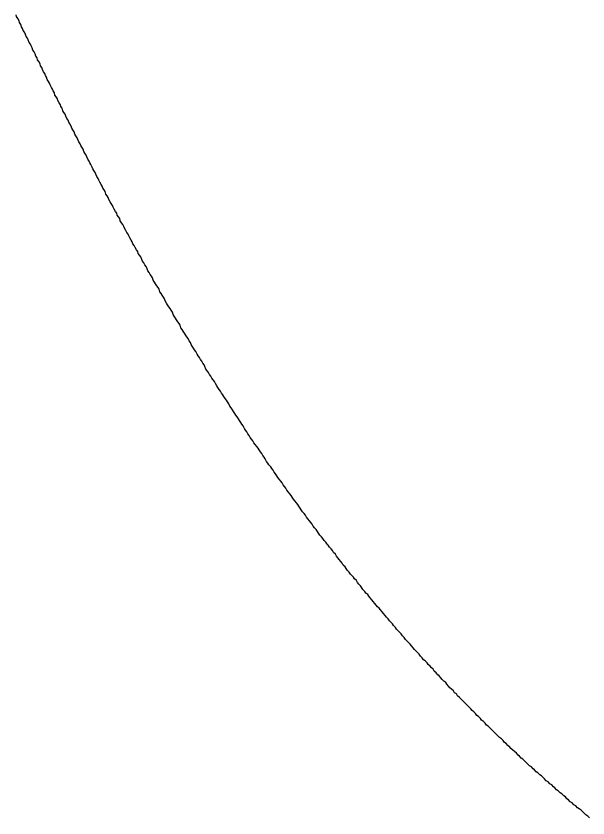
# Model space of a CAD drawing. Header units: millimetres. Extents: x 111 to 2999, y 81 to 1941.
# Drawn here: x 1005.9 to 1015.44, y 1444.64 to 1458.02 of the extents above; entities that cross this region are included whole.
import ezdxf

# ---------------------------------------------------------------- set-up
doc = ezdxf.new("R2010")
doc.units = ezdxf.units.MM

msp = doc.modelspace()

# ---------------------------------------------------------------- linework, layer by layer
msp.add_polyline3d([(1015.47, 1444.643, 0), (1015.44, 1444.673, 0), (1015.41, 1444.693, 0), (1015.38, 1444.723, 0), (1015.36, 1444.743, 0), (1015.33, 1444.773, 0), (1015.3, 1444.793, 0), (1015.27, 1444.813, 0), (1015.24, 1444.843, 0), (1015.21, 1444.863, 0), (1015.18, 1444.893, 0), (1015.15, 1444.913, 0), (1015.12, 1444.943, 0), (1015.09, 1444.963, 0), (1015.07, 1444.993, 0), (1015.04, 1445.013, 0), (1015.01, 1445.043, 0), (1014.98, 1445.063, 0), (1014.95, 1445.093, 0), (1014.92, 1445.113, 0), (1014.89, 1445.143, 0), (1014.87, 1445.163, 0), (1014.84, 1445.193, 0), (1014.81, 1445.213, 0), (1014.78, 1445.243, 0), (1014.75, 1445.263, 0), (1014.72, 1445.293, 0), (1014.7, 1445.313, 0), (1014.67, 1445.343, 0), (1014.64, 1445.363, 0), (1014.61, 1445.393, 0), (1014.58, 1445.413, 0), (1014.55, 1445.443, 0), (1014.53, 1445.463, 0), (1014.5, 1445.493, 0), (1014.47, 1445.513, 0), (1014.44, 1445.543, 0), (1014.41, 1445.573, 0), (1014.39, 1445.593, 0), (1014.36, 1445.623, 0), (1014.33, 1445.643, 0), (1014.3, 1445.673, 0), (1014.28, 1445.693, 0), (1014.25, 1445.723, 0), (1014.22, 1445.753, 0), (1014.19, 1445.773, 0), (1014.16, 1445.803, 0), (1014.14, 1445.823, 0), (1014.11, 1445.853, 0), (1014.08, 1445.883, 0), (1014.05, 1445.903, 0), (1014.03, 1445.933, 0), (1014, 1445.963, 0), (1013.97, 1445.983, 0), (1013.94, 1446.013, 0), (1013.92, 1446.033, 0), (1013.89, 1446.063, 0), (1013.86, 1446.093, 0), (1013.84, 1446.113, 0), (1013.81, 1446.143, 0), (1013.78, 1446.173, 0), (1013.75, 1446.193, 0), (1013.73, 1446.223, 0), (1013.7, 1446.253, 0), (1013.67, 1446.273, 0), (1013.65, 1446.303, 0), (1013.62, 1446.333, 0), (1013.59, 1446.353, 0), (1013.57, 1446.383, 0), (1013.54, 1446.413, 0), (1013.51, 1446.433, 0), (1013.49, 1446.463, 0), (1013.46, 1446.493, 0), (1013.43, 1446.523, 0), (1013.41, 1446.543, 0), (1013.38, 1446.573, 0), (1013.35, 1446.603, 0), (1013.33, 1446.623, 0), (1013.3, 1446.653, 0), (1013.27, 1446.683, 0), (1013.25, 1446.713, 0), (1013.22, 1446.733, 0), (1013.2, 1446.763, 0), (1013.17, 1446.793, 0), (1013.14, 1446.813, 0), (1013.12, 1446.843, 0), (1013.09, 1446.873, 0), (1013.07, 1446.903, 0), (1013.04, 1446.923, 0), (1013.01, 1446.953, 0), (1012.99, 1446.983, 0), (1012.96, 1447.013, 0), (1012.94, 1447.033, 0), (1012.91, 1447.063, 0), (1012.88, 1447.093, 0), (1012.86, 1447.123, 0), (1012.83, 1447.153, 0), (1012.81, 1447.173, 0), (1012.78, 1447.203, 0), (1012.76, 1447.233, 0), (1012.73, 1447.263, 0), (1012.7, 1447.283, 0), (1012.68, 1447.313, 0), (1012.65, 1447.343, 0), (1012.63, 1447.373, 0), (1012.6, 1447.403, 0), (1012.58, 1447.423, 0), (1012.55, 1447.453, 0), (1012.53, 1447.483, 0), (1012.5, 1447.513, 0), (1012.48, 1447.543, 0), (1012.45, 1447.573, 0), (1012.43, 1447.593, 0), (1012.4, 1447.623, 0), (1012.38, 1447.653, 0), (1012.35, 1447.683, 0), (1012.33, 1447.713, 0), (1012.3, 1447.743, 0), (1012.28, 1447.763, 0), (1012.25, 1447.793, 0), (1012.23, 1447.823, 0), (1012.2, 1447.853, 0), (1012.18, 1447.883, 0), (1012.15, 1447.913, 0), (1012.13, 1447.933, 0), (1012.11, 1447.963, 0), (1012.08, 1447.993, 0), (1012.06, 1448.023, 0), (1012.03, 1448.053, 0), (1012.01, 1448.083, 0), (1011.98, 1448.113, 0), (1011.96, 1448.143, 0), (1011.93, 1448.163, 0), (1011.91, 1448.193, 0), (1011.89, 1448.223, 0), (1011.86, 1448.253, 0), (1011.84, 1448.283, 0), (1011.81, 1448.313, 0), (1011.79, 1448.343, 0), (1011.77, 1448.373, 0), (1011.74, 1448.393, 0), (1011.72, 1448.423, 0), (1011.69, 1448.453, 0), (1011.67, 1448.483, 0), (1011.65, 1448.513, 0), (1011.62, 1448.543, 0), (1011.6, 1448.573, 0), (1011.58, 1448.603, 0), (1011.55, 1448.633, 0), (1011.53, 1448.663, 0), (1011.5, 1448.693, 0), (1011.48, 1448.713, 0), (1011.46, 1448.743, 0), (1011.43, 1448.773, 0), (1011.41, 1448.803, 0), (1011.39, 1448.833, 0), (1011.36, 1448.863, 0), (1011.34, 1448.893, 0), (1011.32, 1448.923, 0), (1011.29, 1448.953, 0), (1011.27, 1448.983, 0), (1011.25, 1449.013, 0), (1011.23, 1449.043, 0), (1011.2, 1449.073, 0), (1011.18, 1449.103, 0), (1011.16, 1449.133, 0), (1011.13, 1449.163, 0), (1011.11, 1449.193, 0), (1011.09, 1449.213, 0), (1011.07, 1449.243, 0), (1011.04, 1449.273, 0), (1011.02, 1449.303, 0), (1011, 1449.333, 0), (1010.97, 1449.363, 0), (1010.95, 1449.393, 0), (1010.93, 1449.423, 0), (1010.91, 1449.453, 0), (1010.88, 1449.483, 0), (1010.86, 1449.513, 0), (1010.84, 1449.543, 0), (1010.82, 1449.573, 0), (1010.8, 1449.603, 0), (1010.77, 1449.633, 0), (1010.75, 1449.663, 0), (1010.73, 1449.693, 0), (1010.71, 1449.723, 0), (1010.68, 1449.753, 0), (1010.66, 1449.783, 0), (1010.64, 1449.813, 0), (1010.62, 1449.843, 0), (1010.6, 1449.873, 0), (1010.58, 1449.903, 0), (1010.55, 1449.933, 0), (1010.53, 1449.963, 0), (1010.51, 1449.993, 0), (1010.49, 1450.023, 0), (1010.47, 1450.053, 0), (1010.44, 1450.083, 0), (1010.42, 1450.113, 0), (1010.4, 1450.143, 0), (1010.38, 1450.173, 0), (1010.36, 1450.203, 0), (1010.34, 1450.233, 0), (1010.32, 1450.263, 0), (1010.29, 1450.293, 0), (1010.27, 1450.323, 0), (1010.25, 1450.353, 0), (1010.23, 1450.383, 0), (1010.21, 1450.413, 0), (1010.19, 1450.443, 0), (1010.17, 1450.473, 0), (1010.15, 1450.503, 0), (1010.12, 1450.533, 0), (1010.1, 1450.563, 0), (1010.08, 1450.593, 0), (1010.06, 1450.633, 0), (1010.04, 1450.663, 0), (1010.02, 1450.693, 0), (1010, 1450.723, 0), (1009.98, 1450.753, 0), (1009.96, 1450.783, 0), (1009.94, 1450.813, 0), (1009.92, 1450.843, 0), (1009.89, 1450.873, 0), (1009.87, 1450.903, 0), (1009.85, 1450.933, 0), (1009.83, 1450.963, 0), (1009.81, 1450.993, 0), (1009.79, 1451.023, 0), (1009.77, 1451.053, 0), (1009.75, 1451.083, 0), (1009.73, 1451.113, 0), (1009.71, 1451.143, 0), (1009.69, 1451.183, 0), (1009.67, 1451.213, 0), (1009.65, 1451.243, 0), (1009.63, 1451.273, 0), (1009.61, 1451.303, 0), (1009.59, 1451.333, 0), (1009.57, 1451.363, 0), (1009.55, 1451.393, 0), (1009.53, 1451.423, 0), (1009.51, 1451.453, 0), (1009.49, 1451.483, 0), (1009.47, 1451.513, 0), (1009.45, 1451.553, 0), (1009.43, 1451.583, 0), (1009.41, 1451.613, 0), (1009.39, 1451.643, 0), (1009.37, 1451.673, 0), (1009.35, 1451.703, 0), (1009.33, 1451.733, 0), (1009.31, 1451.763, 0), (1009.29, 1451.793, 0), (1009.27, 1451.823, 0), (1009.25, 1451.853, 0), (1009.23, 1451.893, 0), (1009.21, 1451.923, 0), (1009.19, 1451.953, 0), (1009.17, 1451.983, 0), (1009.15, 1452.013, 0), (1009.13, 1452.043, 0), (1009.11, 1452.073, 0), (1009.09, 1452.103, 0), (1009.07, 1452.133, 0), (1009.05, 1452.173, 0), (1009.04, 1452.203, 0), (1009.02, 1452.233, 0), (1009, 1452.263, 0), (1008.98, 1452.293, 0), (1008.96, 1452.323, 0), (1008.94, 1452.353, 0), (1008.92, 1452.383, 0), (1008.9, 1452.423, 0), (1008.88, 1452.453, 0), (1008.86, 1452.483, 0), (1008.84, 1452.513, 0), (1008.82, 1452.543, 0), (1008.81, 1452.573, 0), (1008.79, 1452.603, 0), (1008.77, 1452.643, 0), (1008.75, 1452.673, 0), (1008.73, 1452.703, 0), (1008.71, 1452.733, 0), (1008.69, 1452.763, 0), (1008.67, 1452.793, 0), (1008.65, 1452.823, 0), (1008.64, 1452.863, 0), (1008.62, 1452.893, 0), (1008.6, 1452.923, 0), (1008.58, 1452.953, 0), (1008.56, 1452.983, 0), (1008.54, 1453.013, 0), (1008.52, 1453.043, 0), (1008.51, 1453.083, 0), (1008.49, 1453.113, 0), (1008.47, 1453.143, 0), (1008.45, 1453.173, 0), (1008.43, 1453.203, 0), (1008.41, 1453.233, 0), (1008.39, 1453.273, 0), (1008.38, 1453.303, 0), (1008.36, 1453.333, 0), (1008.34, 1453.363, 0), (1008.32, 1453.393, 0), (1008.3, 1453.423, 0), (1008.29, 1453.463, 0), (1008.27, 1453.493, 0), (1008.25, 1453.523, 0), (1008.23, 1453.553, 0), (1008.21, 1453.583, 0), (1008.19, 1453.613, 0), (1008.18, 1453.653, 0), (1008.16, 1453.683, 0), (1008.14, 1453.713, 0), (1008.12, 1453.743, 0), (1008.1, 1453.773, 0), (1008.09, 1453.803, 0), (1008.07, 1453.843, 0), (1008.05, 1453.873, 0), (1008.03, 1453.903, 0), (1008.01, 1453.933, 0), (1008, 1453.963, 0), (1007.98, 1454.003, 0), (1007.96, 1454.033, 0), (1007.94, 1454.063, 0), (1007.93, 1454.093, 0), (1007.91, 1454.123, 0), (1007.89, 1454.163, 0), (1007.87, 1454.193, 0), (1007.85, 1454.223, 0), (1007.84, 1454.253, 0), (1007.82, 1454.283, 0), (1007.8, 1454.323, 0), (1007.78, 1454.353, 0), (1007.77, 1454.383, 0), (1007.75, 1454.413, 0), (1007.73, 1454.443, 0), (1007.71, 1454.483, 0), (1007.7, 1454.513, 0), (1007.68, 1454.543, 0), (1007.66, 1454.573, 0), (1007.64, 1454.603, 0), (1007.63, 1454.643, 0), (1007.61, 1454.673, 0), (1007.59, 1454.703, 0), (1007.58, 1454.733, 0), (1007.56, 1454.763, 0), (1007.54, 1454.803, 0), (1007.52, 1454.833, 0), (1007.51, 1454.863, 0), (1007.49, 1454.893, 0), (1007.47, 1454.923, 0), (1007.45, 1454.963, 0), (1007.44, 1454.993, 0), (1007.42, 1455.023, 0), (1007.4, 1455.053, 0), (1007.39, 1455.093, 0), (1007.37, 1455.123, 0), (1007.35, 1455.153, 0), (1007.34, 1455.183, 0), (1007.32, 1455.213, 0), (1007.3, 1455.253, 0), (1007.28, 1455.283, 0), (1007.27, 1455.313, 0), (1007.25, 1455.343, 0), (1007.23, 1455.383, 0), (1007.22, 1455.413, 0), (1007.2, 1455.443, 0), (1007.18, 1455.473, 0), (1007.17, 1455.503, 0), (1007.15, 1455.543, 0), (1007.13, 1455.573, 0), (1007.12, 1455.603, 0), (1007.1, 1455.633, 0), (1007.08, 1455.673, 0), (1007.07, 1455.703, 0), (1007.05, 1455.733, 0), (1007.03, 1455.763, 0), (1007.02, 1455.803, 0), (1007, 1455.833, 0), (1006.98, 1455.863, 0), (1006.97, 1455.893, 0), (1006.95, 1455.923, 0), (1006.93, 1455.963, 0), (1006.92, 1455.993, 0), (1006.9, 1456.023, 0), (1006.88, 1456.053, 0), (1006.87, 1456.093, 0), (1006.85, 1456.123, 0), (1006.83, 1456.153, 0), (1006.82, 1456.183, 0), (1006.8, 1456.223, 0), (1006.78, 1456.253, 0), (1006.77, 1456.283, 0), (1006.75, 1456.313, 0), (1006.73, 1456.353, 0), (1006.72, 1456.383, 0), (1006.7, 1456.413, 0), (1006.68, 1456.443, 0), (1006.67, 1456.483, 0), (1006.65, 1456.513, 0), (1006.64, 1456.543, 0), (1006.62, 1456.573, 0), (1006.6, 1456.613, 0), (1006.59, 1456.643, 0), (1006.57, 1456.673, 0), (1006.55, 1456.703, 0), (1006.54, 1456.743, 0), (1006.52, 1456.773, 0), (1006.51, 1456.803, 0), (1006.49, 1456.833, 0), (1006.47, 1456.873, 0), (1006.46, 1456.903, 0), (1006.44, 1456.933, 0), (1006.42, 1456.963, 0), (1006.41, 1457.003, 0), (1006.39, 1457.033, 0), (1006.38, 1457.063, 0), (1006.36, 1457.093, 0), (1006.34, 1457.133, 0), (1006.33, 1457.163, 0), (1006.31, 1457.193, 0), (1006.3, 1457.223, 0), (1006.28, 1457.263, 0), (1006.26, 1457.293, 0), (1006.25, 1457.323, 0), (1006.23, 1457.353, 0), (1006.22, 1457.393, 0), (1006.2, 1457.423, 0), (1006.18, 1457.453, 0), (1006.17, 1457.493, 0), (1006.15, 1457.523, 0), (1006.14, 1457.553, 0), (1006.12, 1457.583, 0), (1006.1, 1457.623, 0), (1006.09, 1457.653, 0), (1006.07, 1457.683, 0), (1006.06, 1457.713, 0), (1006.04, 1457.753, 0), (1006.02, 1457.783, 0), (1006.01, 1457.813, 0), (1005.99, 1457.843, 0), (1005.98, 1457.883, 0), (1005.96, 1457.913, 0), (1005.95, 1457.943, 0), (1005.93, 1457.983, 0), (1005.91, 1458.013, 0), (1005.9, 1458.043, 0)])

doc.saveas('drawing.dxf')
